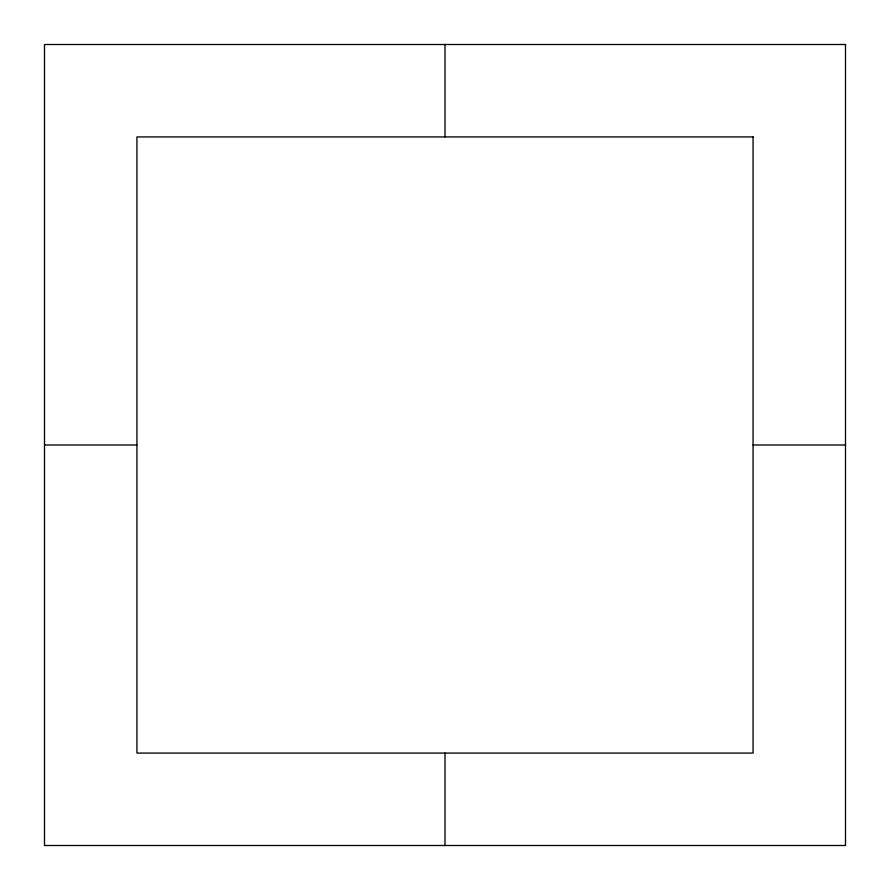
<?xml version="1.0" encoding="UTF-8"?>
<svg xmlns="http://www.w3.org/2000/svg" width="890" height="890" viewBox="0 0 890 890"><rect width="100%" height="100%" fill="white"/><g stroke="black" fill="none" stroke-linecap="round" stroke-linejoin="round"><path stroke-width="1.33" d="M44.5 445L136.927 445M753.073 445L845.5 445M445 44.5L445 136.927M445 753.073L445 845.5M845.5 44.5L44.5 44.5L44.5 845.5L845.5 845.5L845.5 44.5M753.073 136.927L136.927 136.927L136.927 753.073L753.073 753.073L753.073 136.927"/></g></svg>
